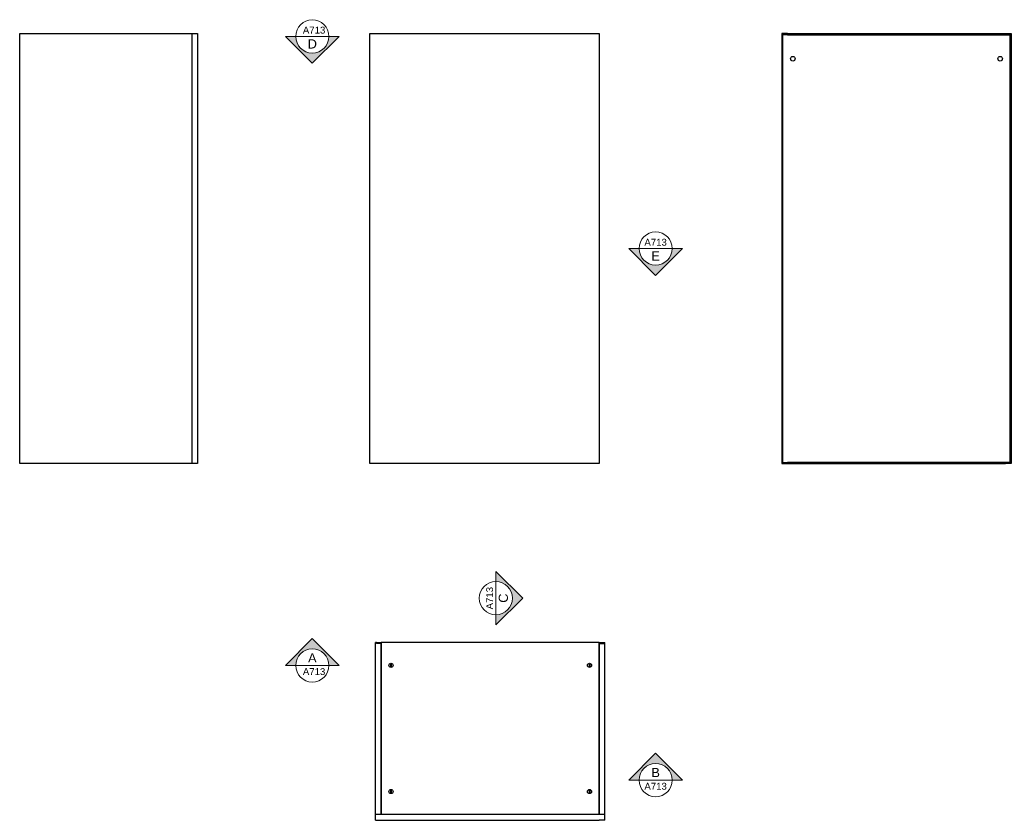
# Model space of a CAD drawing. Header units: centimetres. Extents: x 1192 to 1857, y 27 to 560.
# Drawn here: x 1281.5 to 1454.4, y 407.6 to 547.2 of the extents above; entities that cross this region are included whole.
import ezdxf
from ezdxf.enums import TextEntityAlignment as Align

# ---------------------------------------------------------------- set-up
doc = ezdxf.new("R2010")
doc.units = ezdxf.units.CM
doc.header["$MEASUREMENT"] = 0
doc.layers.add('A-ANNO-SYMB', color=3, linetype='Continuous', lineweight=18)
doc.layers.add('viti', color=6, linetype='Continuous')
doc.styles.add('ARIAL', font='arial.ttf')
doc.styles.get("Standard").update_dxf_attribs({"font": 'arial.ttf'})

# ---------------------------------------------------------------- blocks, each defined once
blk = doc.blocks.new('SYMBOL')
at = {"layer": 'A-ANNO-SYMB', "linetype": 'Continuous', "lineweight": 20}
h = blk.add_hatch(color=256, dxfattribs=at)
h.dxf.hatch_style = 1
h.paths.add_polyline_path([(11.206, 4.948), (11.316, 4.948, -1), (11.678, 4.948), (11.788, 4.948), (11.497, 5.241)])
at = {"linetype": 'Continuous', "lineweight": 20}
blk.add_line((11.316, 4.948), (11.678, 4.948), dxfattribs=at)
at = {"layer": 'A-ANNO-SYMB', "linetype": 'Continuous', "lineweight": 20}
for p, q in [((11.206, 4.948), (11.497, 5.241)), ((11.788, 4.948), (11.497, 5.241)), ((11.316, 4.948), (11.206, 4.948)), ((11.678, 4.948), (11.788, 4.948))]:
    blk.add_line(p, q, dxfattribs=at)
blk.add_circle((11.497, 4.948), 0.181, dxfattribs=at)
for tag, p in [('TAVOLA', (11.497, 5.08)), ('SEZIONE', (11.497, 4.918))]:
    blk.add_attdef(tag, text='', height=0.1, dxfattribs=at).set_placement(p, align=Align.TOP_CENTER)

msp = doc.modelspace()

# ---------------------------------------------------------------- linework, layer by layer
for p, q in [((1281.48, 469.83), (1281.48, 544.83)), ((1281.48, 544.83), (1312.48, 544.83)), ((1311.48, 544.83), (1311.48, 469.83)), ((1312.48, 544.83), (1312.48, 469.83)), ((1342.51, 544.83), (1382.51, 544.83)), ((1342.51, 469.83), (1342.51, 544.83)), ((1382.51, 544.83), (1382.51, 469.83)), ((1414.36, 544.83), (1414.36, 469.83)), ((1415.36, 544.83), (1414.36, 544.83)), ((1414.56, 469.83), (1414.56, 544.83)), ((1414.56, 470.03), (1414.56, 544.63)), ((1415.36, 544.83), (1453.36, 544.83)), ((1415.36, 544.63), (1415.36, 544.83)), ((1415.36, 544.63), (1453.36, 544.63)), ((1453.36, 544.83), (1453.36, 544.63)), ((1453.36, 544.83), (1454.36, 544.83)), ((1453.36, 544.63), (1453.36, 544.83)), ((1454.16, 469.83), (1454.16, 544.83)), ((1454.36, 544.83), (1454.36, 469.83)), ((1312.48, 469.83), (1281.48, 469.83)), ((1382.51, 469.83), (1342.51, 469.83)), ((1414.36, 469.83), (1415.36, 469.83)), ((1415.36, 469.83), (1415.36, 470.03)), ((1453.36, 470.03), (1415.36, 470.03)), ((1415.36, 469.83), (1453.36, 469.83)), ((1453.36, 469.83), (1453.36, 470.03)), ((1454.36, 469.83), (1453.36, 469.83)), ((1343.71, 438.61), (1343.51, 438.61)), ((1343.51, 407.61), (1343.51, 438.61)), ((1343.71, 438.41), (1343.71, 438.61)), ((1343.71, 438.61), (1344.51, 438.61)), ((1344.51, 438.41), (1343.71, 438.41)), ((1344.51, 408.61), (1344.51, 438.61)), ((1382.51, 438.61), (1344.51, 438.61)), ((1344.51, 438.61), (1344.51, 408.61)), ((1382.51, 408.61), (1382.51, 438.61)), ((1382.51, 438.61), (1382.51, 438.61)), ((1382.51, 438.61), (1383.31, 438.61)), ((1382.51, 438.61), (1382.51, 408.61)), ((1382.51, 438.41), (1383.31, 438.41)), ((1383.31, 438.61), (1383.51, 438.61)), ((1383.31, 438.41), (1383.31, 438.61)), ((1383.51, 407.61), (1383.51, 438.61)), ((1383.51, 408.61), (1343.51, 408.61)), ((1343.51, 407.61), (1344.51, 407.61)), ((1344.51, 407.61), (1382.51, 407.61)), ((1383.51, 407.61), (1382.51, 407.61))]:
    msp.add_line(p, q)
at = {"layer": 'viti'}
for p, q in [((1415.36, 544.63), (1414.56, 544.63)), ((1453.36, 544.63), (1415.36, 544.63)), ((1453.36, 544.63), (1454.16, 544.63)), ((1414.56, 470.03), (1415.36, 470.03)), ((1454.16, 470.03), (1453.36, 470.03)), ((1346.25, 434.81), (1346.15, 434.81)), ((1346.15, 434.81), (1346.15, 434.41)), ((1346.25, 434.41), (1346.15, 434.41)), ((1346.25, 434.81), (1346.25, 434.41)), ((1380.88, 434.81), (1380.78, 434.81)), ((1380.78, 434.81), (1380.78, 434.41)), ((1380.88, 434.41), (1380.78, 434.41)), ((1380.88, 434.81), (1380.88, 434.41)), ((1346.25, 412.81), (1346.15, 412.81)), ((1346.15, 412.81), (1346.15, 412.41)), ((1346.25, 412.41), (1346.15, 412.41)), ((1346.25, 412.81), (1346.25, 412.41)), ((1380.88, 412.81), (1380.78, 412.81)), ((1380.78, 412.81), (1380.78, 412.41)), ((1380.88, 412.41), (1380.78, 412.41)), ((1380.88, 412.81), (1380.88, 412.41))]:
    msp.add_line(p, q, dxfattribs=at)
for centre, radius in [((1416.28, 540.44), 0.4), ((1452.45, 540.44), 0.4), ((1346.2, 434.61), 0.363), ((1380.83, 434.61), 0.363), ((1346.2, 412.61), 0.363), ((1380.83, 412.61), 0.363)]:
    msp.add_circle(centre, radius, dxfattribs=at)

# ---------------------------------------------------------------- block references
at = {"linetype": 'Continuous', "lineweight": 20}
ref = msp.add_blockref('SYMBOL', (1516.44, 623.5), dxfattribs=dict(at, xscale=16, yscale=16, zscale=16, rotation=180))
ref.add_attrib('SEZIONE', 'D', dxfattribs={"linetype": 'Continuous', "lineweight": 20, "height": 1.6, "style": 'ARIAL'}).set_placement((1332.49, 543.82), align=Align.TOP_CENTER)
ref.add_attrib('TAVOLA', 'A713', dxfattribs={"linetype": 'Continuous', "lineweight": 20, "height": 1.2, "style": 'ARIAL'}).set_placement((1332.8, 546.03), align=Align.TOP_CENTER)
ref = msp.add_blockref('SYMBOL', (1208.41, 586.5), dxfattribs=dict(at, xscale=-16, yscale=16, zscale=16, rotation=180))
ref.add_attrib('SEZIONE', 'E', dxfattribs={"linetype": 'Continuous', "lineweight": 20, "height": 1.6, "style": 'ARIAL'}).set_placement((1392.36, 506.82), align=Align.TOP_CENTER)
ref.add_attrib('TAVOLA', 'A713', dxfattribs={"linetype": 'Continuous', "lineweight": 20, "height": 1.2, "style": 'ARIAL'}).set_placement((1392.36, 509.03), align=Align.TOP_CENTER)
ref = msp.add_blockref('SYMBOL', (1285.32, 262.39), dxfattribs=dict(at, xscale=-16, yscale=16, zscale=16, rotation=270))
ref.add_attrib('SEZIONE', 'C', dxfattribs={"linetype": 'Continuous', "lineweight": 20, "height": 1.6, "rotation": 90, "style": 'ARIAL'}).set_placement((1365, 446.34), align=Align.TOP_CENTER)
ref.add_attrib('TAVOLA', 'A713', dxfattribs={"linetype": 'Continuous', "lineweight": 20, "height": 1.2, "rotation": 90, "style": 'ARIAL'}).set_placement((1362.81, 446.34), align=Align.TOP_CENTER)
ref = msp.add_blockref('SYMBOL', (1516.44, 355.44), dxfattribs=dict(at, xscale=-16, yscale=16, zscale=16))
ref.add_attrib('SEZIONE', 'A', dxfattribs={"linetype": 'Continuous', "lineweight": 20, "height": 1.6, "style": 'ARIAL'}).set_placement((1332.49, 436.72), align=Align.TOP_CENTER)
ref.add_attrib('TAVOLA', 'A713', dxfattribs={"linetype": 'Continuous', "lineweight": 20, "height": 1.2, "style": 'ARIAL'}).set_placement((1332.8, 434.13), align=Align.TOP_CENTER)
ref = msp.add_blockref('SYMBOL', (1208.41, 335.44), dxfattribs=dict(at, xscale=16, yscale=16, zscale=16))
ref.add_attrib('SEZIONE', 'B', dxfattribs={"linetype": 'Continuous', "lineweight": 20, "height": 1.6, "style": 'ARIAL'}).set_placement((1392.36, 416.72), align=Align.TOP_CENTER)
ref.add_attrib('TAVOLA', 'A713', dxfattribs={"linetype": 'Continuous', "lineweight": 20, "height": 1.2, "style": 'ARIAL'}).set_placement((1392.36, 414.13), align=Align.TOP_CENTER)

doc.saveas('drawing.dxf')
